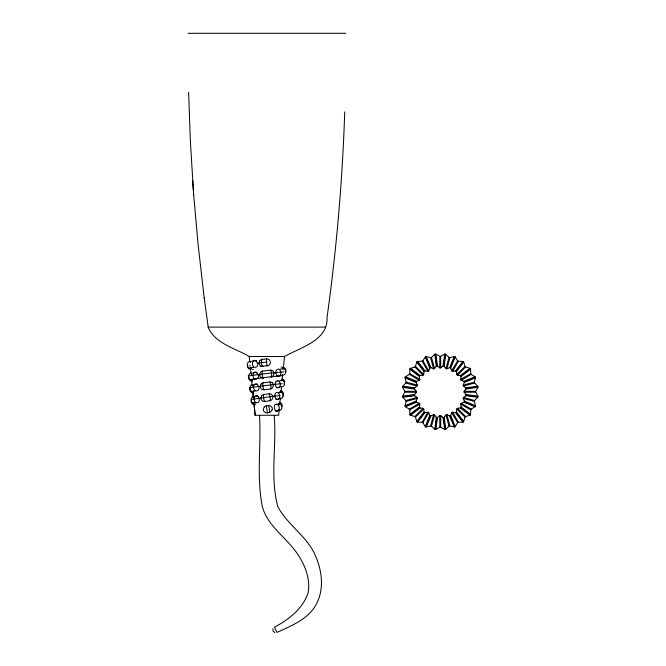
<?xml version="1.0" encoding="UTF-8"?>
<svg xmlns="http://www.w3.org/2000/svg" width="666" height="666" viewBox="0 0 666 666"><rect width="100%" height="100%" fill="white"/><g stroke="black" fill="none" stroke-linecap="round" stroke-linejoin="round"><path stroke-width="1" d="M444.688 354.187L442.998 366.109L440.8 367.832A0.882 0.882 0 0 1 439.71 367.832L439.843 356.293L435.814 354.187A0.882 0.882 0 0 0 434.815 354.312L431.468 357.392A0.882 0.882 0 0 1 430.677 357.609L426.24 356.61A0.882 0.882 0 0 0 425.308 357.001L422.868 360.839A0.882 0.882 0 0 1 422.161 361.247L417.624 361.438A0.882 0.882 0 0 0 416.816 362.054L415.459 366.392A0.882 0.882 0 0 1 414.885 366.974L410.539 368.331A0.882 0.882 0 0 0 409.923 369.13L409.74 373.676A0.882 0.882 0 0 1 409.332 374.384L405.486 376.814A0.882 0.882 0 0 0 405.103 377.755L406.094 382.192A0.882 0.882 0 0 1 405.885 382.983L402.805 386.322A0.882 0.882 0 0 0 402.672 387.329L404.778 391.358A0.882 0.882 0 0 1 404.778 392.174L402.672 396.203A0.882 0.882 0 0 0 402.805 397.211L405.885 400.549A0.882 0.882 0 0 1 406.094 401.34L405.103 405.777A0.882 0.882 0 0 0 405.486 406.718L409.332 409.149A0.882 0.882 0 0 1 409.74 409.856L409.923 414.402A0.882 0.882 0 0 0 410.539 415.201L414.885 416.558A0.882 0.882 0 0 1 415.459 417.141L416.816 421.478A0.882 0.882 0 0 0 417.624 422.094L422.161 422.286A0.882 0.882 0 0 1 422.868 422.694L425.308 426.531A0.882 0.882 0 0 0 426.24 426.923L430.677 425.924A0.882 0.882 0 0 1 431.468 426.14L434.815 429.212A0.882 0.882 0 0 0 435.814 429.345L439.843 427.239A0.882 0.882 0 0 1 440.659 427.239L444.688 429.345A0.882 0.882 0 0 0 445.696 429.212L449.042 426.14A0.882 0.882 0 0 1 449.833 425.924L454.262 426.923A0.882 0.882 0 0 0 455.203 426.531L457.634 422.694A0.882 0.882 0 0 1 458.341 422.286L462.887 422.094A0.882 0.882 0 0 0 463.694 421.478L465.051 417.141A0.882 0.882 0 0 1 465.626 416.558L469.963 415.201A0.882 0.882 0 0 0 470.579 414.402L470.77 409.856A0.882 0.882 0 0 1 471.178 409.149L475.016 406.718A0.882 0.882 0 0 0 475.407 405.777L474.408 401.34A0.882 0.882 0 0 1 474.625 400.549L477.705 397.211A0.882 0.882 0 0 0 477.838 396.203L475.724 392.174A0.882 0.882 0 0 1 475.724 391.358L477.838 387.329A0.882 0.882 0 0 0 477.705 386.322L474.625 382.983A0.882 0.882 0 0 1 474.408 382.192L475.407 377.755A0.882 0.882 0 0 0 475.016 376.814L471.178 374.384A0.882 0.882 0 0 1 470.77 373.676L470.579 369.13A0.882 0.882 0 0 0 469.963 368.331L465.626 366.974A0.882 0.882 0 0 1 465.051 366.392L463.694 362.054A0.882 0.882 0 0 0 462.887 361.438L458.341 361.247A0.882 0.882 0 0 1 457.634 360.839L455.203 357.001A0.882 0.882 0 0 0 454.262 356.61L449.833 357.609A0.882 0.882 0 0 1 449.042 357.392L445.696 354.312A0.882 0.882 0 0 0 444.688 354.187L440.659 356.293A0.882 0.882 0 0 1 439.843 356.293M440.659 427.239L440.8 415.701A0.882 0.882 0 0 0 439.71 415.701L437.512 417.424L435.814 429.345M344.73 111.896C343.265 156.094 340.301 200.241 335.847 244.231C333.366 268.673 330.428 293.065 327.048 317.399C328.18 340.701 300.333 347.419 284.524 356.51L249.267 356.51C235.398 348.293 214.793 343.556 208.133 327.123L325.666 327.123M266.9 365.917L266.508 358.932L262.046 359.382A3.53 0.941 83.5 0 0 261.605 363.22A3.53 0.941 83.5 0 0 262.97 366.358M264.302 407.009L264.061 407.309A3.472 3.422 0.2 0 0 267.424 412.837L266.367 405.96L268.39 405.627A3.43 3.155 -22.4 0 1 270.929 406.277A3.505 3.322 -40.9 0 1 272.277 409.773M279.162 410.114L278.646 415.276L255.145 415.276L253.863 402.289M279.678 404.961L280.303 398.776M280.919 392.59L281.535 386.405M282.159 380.219L282.667 375.066M283.291 368.881L284.524 356.51M410.539 368.331L420.171 375.557L422.943 375.224A0.882 0.882 0 0 0 423.718 374.459L424.051 371.678L416.816 362.054M463.694 421.478L456.46 411.846L456.793 409.074A0.882 0.882 0 0 1 457.559 408.308L460.339 407.975L469.963 415.201M434.815 429.212L436.263 417.266L434.582 415.026A0.882 0.882 0 0 0 433.533 414.743L430.96 415.842L426.24 426.923M454.262 356.61L449.542 367.69L446.978 368.789A0.882 0.882 0 0 1 445.92 368.506L444.247 366.267L445.696 354.312M435.298 429.445L436.854 417.607M443.656 365.925L445.213 354.087M409.923 414.402L419.405 406.968L419.796 404.204A0.882 0.882 0 0 0 419.255 403.263L416.658 402.222L405.486 406.718M475.016 376.814L463.844 381.31L461.255 380.269A0.882 0.882 0 0 1 460.705 379.329L461.105 376.565L470.579 369.13M272.952 628.746L273.043 630.993L274.7 632.525M430.677 425.924L433.533 414.743M446.978 368.789L449.833 357.609M280.228 397.935L280.078 398.36M445.92 368.506L449.042 357.392M431.468 426.14L434.582 415.026M282.517 374.658L282.159 375.199A3.53 3.355 67.8 0 0 285.764 372.069A3.53 3.355 67.8 0 0 282.609 368.231M417.624 361.438L425.05 370.912L427.813 371.312A0.882 0.882 0 0 0 428.762 370.771L429.795 368.173L425.308 357.001M455.203 426.531L450.707 415.359L451.748 412.762A0.882 0.882 0 0 1 452.689 412.221L455.461 412.62L462.887 422.094M425.308 426.531L429.795 415.359L428.762 412.762A0.882 0.882 0 0 0 427.813 412.221L425.05 412.62L417.624 422.094M462.887 361.438L455.461 370.912L452.689 371.312A0.882 0.882 0 0 1 451.748 370.771L450.707 368.173L455.203 357.001M425.716 426.873L430.278 415.85M450.224 367.682L454.795 356.66M405.103 405.777L416.175 401.057L417.274 398.484A0.882 0.882 0 0 0 416.991 397.435L414.76 395.762L402.805 397.211M477.705 386.322L465.75 387.77L463.511 386.097A0.882 0.882 0 0 1 463.228 385.048L464.327 382.475L475.407 377.755M281.26 386.613L280.994 386.971A3.53 3.33 67.8 0 0 284.515 383.866A3.53 3.33 67.8 0 0 281.36 380.028M422.161 422.286L427.813 412.221M452.689 371.312L458.341 361.247M451.748 370.771L457.634 360.839M422.868 422.694L428.762 412.762M426.24 356.61L430.96 367.69L433.533 368.789A0.882 0.882 0 0 0 434.582 368.506L436.263 366.267L434.815 354.312M445.696 429.212L444.247 417.266L445.92 415.026A0.882 0.882 0 0 1 446.978 414.743L449.542 415.842L454.262 426.923M416.816 421.478L424.051 411.846L423.718 409.074A0.882 0.882 0 0 0 422.943 408.308L420.171 407.975L410.539 415.201M469.963 368.331L460.339 375.557L457.559 375.224A0.882 0.882 0 0 1 456.793 374.459L456.46 371.678L463.694 362.054M279.945 398.609L279.762 398.776A3.53 3.297 67.8 0 0 283.241 395.662A3.53 3.297 67.8 0 0 280.086 391.841M417.124 421.911L424.384 412.445M456.118 371.087L463.386 361.621M402.672 396.203L414.593 394.505L416.317 392.307A0.882 0.882 0 0 0 416.317 391.225L414.593 389.027L402.672 387.329M477.838 396.203L465.917 394.505L464.185 392.307A0.882 0.882 0 0 1 464.185 391.225L465.917 389.027L477.838 387.329M414.885 416.558L422.943 408.308M457.559 375.224L465.626 366.974M456.793 374.459L465.051 366.392M415.459 417.141L423.718 409.074M410.106 414.901L419.572 407.634M460.93 375.899L470.404 368.631M402.805 386.322L414.76 387.77L416.991 386.097A0.882 0.882 0 0 0 417.274 385.048L416.175 382.475L405.103 377.755M475.407 405.777L464.327 401.057L463.228 398.484A0.882 0.882 0 0 1 463.511 397.435L465.75 395.762L477.705 397.211M409.332 409.149L419.255 403.263M461.255 380.269L471.178 374.384M460.705 379.329L470.77 373.676M409.74 409.856L419.796 404.204M405.144 406.31L416.175 401.74M464.335 381.793L475.366 377.222M405.486 376.814L416.658 381.31L419.255 380.269A0.882 0.882 0 0 0 419.796 379.329L419.405 376.565L409.923 369.13M470.579 414.402L461.105 406.968L460.705 404.204A0.882 0.882 0 0 1 461.255 403.263L463.844 402.222L475.016 406.718M405.885 400.549L416.991 397.435M463.511 386.097L474.625 382.983M463.228 385.048L474.408 382.192M406.094 401.34L417.274 398.484M268.856 412.637L267.416 412.862M263.803 394.522L269.081 393.806A3.53 0.616 82 0 1 270.155 397.635A3.53 0.616 82 0 1 269.897 400.757L264.893 401.473A3.53 0.708 81.9 0 1 263.678 398.351A3.53 0.708 81.9 0 1 263.803 394.522A3.48 3.272 58.1 0 0 261.73 395.729M273.285 385.031A3.497 3.13 -77.1 0 1 270.471 388.952L264.244 389.776A3.53 0.799 82.5 0 1 262.97 386.646A3.53 0.799 82.5 0 1 263.22 382.817L269.747 382.001A3.455 3.188 -32.6 0 1 272.236 382.7M402.58 396.728L414.41 395.171M466.092 388.361L477.93 386.804M259.848 375L259.815 374.667A3.513 3.122 77.5 0 1 260.431 372.469A3.488 3.247 64.1 0 1 262.62 371.054L270.404 370.196A3.53 0.799 83.1 0 1 271.57 374.034A3.53 0.799 83.1 0 1 271.045 377.164A3.505 3.122 -77.3 0 0 273.892 373.293M404.778 391.358L416.317 391.225M464.185 392.307L475.724 392.174M188.062 33.3L345.729 33.3M464.185 391.225L475.724 391.358M404.778 392.174L416.317 392.307M402.58 386.804L414.41 388.361M466.092 395.171L477.93 396.728M406.094 382.192L417.274 385.048M463.228 398.484L474.408 401.34M463.511 397.435L474.625 400.549M405.885 382.983L416.991 386.097M405.144 377.222L416.175 381.793M464.335 401.74L475.366 406.31M409.74 373.676L419.796 379.329M460.705 404.204L470.77 409.856M461.255 403.263L471.178 409.149M409.332 374.384L419.255 380.269M253.38 392.848L252.822 391.275L253.363 397.294M410.106 368.631L419.572 375.899M460.93 407.634L470.404 414.901M435.814 354.187L437.512 366.109L439.71 367.832M440.8 415.701L442.998 417.424L444.688 429.345M415.459 366.392L423.718 374.459M456.793 409.074L465.051 417.141M457.559 408.308L465.626 416.558M414.885 366.974L422.943 375.224M252.073 380.952L251.615 379.354M417.124 361.621L424.384 371.087M456.118 412.445L463.386 421.911M422.868 360.839L428.762 370.771M451.748 412.762L457.634 422.694M452.689 412.221L458.341 422.286M422.161 361.247L427.813 371.312M425.716 356.66L430.278 367.682M450.224 415.85L454.795 426.873M431.468 357.392L434.582 368.506M445.92 415.026L449.042 426.14M446.978 414.743L449.833 425.924M430.677 357.609L433.533 368.789M267.274 365.867L267.282 365.884A3.505 3.413 -63.7 0 0 270.346 362.004L270.354 361.763A3.497 3.347 0 0 0 266.517 358.974L266.517 359.066M251.731 380.02L251.748 380.086A15.551 1.798 -2.2 0 1 254.445 379.062M250.499 367.973L251.032 369.305A3.53 3.372 -67.8 0 1 247.444 365.359M208.217 327.123L204.229 297.918M435.298 354.087L436.854 365.925M443.656 417.607L445.213 429.445M204.221 297.918L198.052 244.231L193.714 195.296M249.267 356.51L249.775 361.53M250.391 367.557L250.999 373.618M251.598 379.52L252.198 385.506M252.797 391.508L253.413 397.71M253.921 402.872L255.145 415.276M188.62 92.258L190.368 141.35L193.706 195.296M192.657 180.594L193.348 190.393M275.691 373.018L275.699 372.694A3.513 2.93 -79.6 0 1 276.39 370.463M440.659 356.293L440.8 367.832M439.71 415.701L439.843 427.239M274.242 415.717C276.706 445.704 269.913 477.056 277.764 506.418C287.104 524.691 306.485 535.705 314.976 554.695C321.886 569.855 324.55 588.528 316.517 603.812C308.666 619.055 291.666 625.69 276.931 632.409L274.484 627.106C288.786 619.763 303.038 608.483 308.142 592.673C310.88 577.189 303.596 561.679 294.364 549.641C283.458 535.697 267.482 524.758 262.412 507.009C256.343 477.072 261.272 446.037 259.549 415.717M257.725 363.053A21.046 0.616 -6.1 0 1 266.616 362.046M259.89 360.697A3.497 3.238 65.2 0 1 262.038 359.34M260.115 366.516A16.875 0.425 -6.2 0 1 266.741 365.751M262.97 366.333A3.497 3.363 -66.8 0 1 259.157 363.27M259.274 362.92A3.513 3.114 77.6 0 1 259.798 360.805M248.16 376.115A19.547 0.524 -6.6 0 1 264.285 373.859A19.547 0.524 -6.6 0 1 283.974 371.861M262.629 371.104A3.53 0.874 83 0 0 262.279 374.941A3.53 0.874 83 0 0 263.603 378.072A3.497 3.363 -62.2 0 1 259.748 375.008M251.548 379.454A15.743 0.441 -6.7 0 1 265.135 377.455A15.743 0.441 -6.7 0 1 281.718 375.799M270.404 370.229A3.463 3.197 -36.6 0 1 272.869 370.92A3.521 3.297 -54.5 0 1 274.059 372.918M249.883 387.795A18.398 0.491 -7.1 0 1 264.735 385.622A18.398 0.491 -7.1 0 1 282.143 383.658M269.747 382.001A3.53 0.716 82.6 0 1 270.871 385.83A3.53 0.716 82.6 0 1 270.471 388.961M261.089 384.107A3.48 3.255 61.9 0 1 263.203 382.759M264.236 389.743A3.488 3.372 -56.5 0 1 260.339 386.73M260.464 386.38A3.513 3.13 77.4 0 1 261.047 384.165M272.252 382.675A3.521 3.305 -51 0 1 273.451 384.657M252.156 399.392A17.249 0.45 -7.8 0 1 279.82 395.546M269.888 400.674A3.505 3.305 -46.5 0 0 271.595 394.48A3.447 3.18 -27.9 0 0 269.081 393.847M264.885 401.423A3.488 3.38 -49.2 0 1 261.663 395.92M268.39 405.627A3.53 0.499 81.3 0 1 269.414 409.448A3.53 0.499 81.3 0 1 269.322 412.562M264.269 406.984A3.472 3.38 27.6 0 1 266.35 405.852M271.919 409.707A3.488 3.147 -76.8 0 1 269.322 412.537M283.366 368.206A16.625 1.757 -2.3 0 1 280.236 369.222M282.584 368.34A3.472 0.899 -71.5 0 1 283.192 368.798M276.323 370.254A3.488 2.622 -76.1 0 1 278.38 369.072A3.53 2.489 80.6 0 1 280.935 372.985A3.53 2.489 80.6 0 1 278.446 376.124A3.497 2.414 80.3 0 1 275.899 373.01M280.777 375.241A15.934 1.399 -4.6 0 1 276.407 376.04M283.266 368.39A3.521 0.766 -78.1 0 1 283.325 368.514M251.698 361.297A17.399 1.432 -4 0 1 256.676 360.464M254.42 360.448A3.505 2.356 66.2 0 1 257.392 363.195M254.404 360.373A3.53 2.506 81 0 0 252.439 364.21A3.53 2.506 81 0 0 255.453 367.341A3.505 2.914 79.7 0 0 257.834 363.436M250.299 362.712A3.488 0.599 80.8 0 1 250.341 361.696M251.132 368.315A3.53 3.388 66.1 0 1 247.302 365.176A3.53 3.388 66.1 0 1 250.25 361.338M250.491 368.331A16.708 1.807 -1.9 0 1 253.563 367.257M251.074 367.624A3.497 0.907 -83.3 0 1 250.308 368.298M282.118 380.011A15.46 1.74 -2.6 0 1 279.345 380.919M281.335 380.136A3.463 0.966 -70.5 0 1 281.976 380.477M275.749 381.934A3.488 2.581 -75.8 0 1 277.764 380.777M277.755 380.869A3.53 2.539 79.6 0 1 280.378 384.698A3.53 2.539 79.6 0 1 277.839 387.828A3.488 2.348 79.2 0 1 275.341 384.723M279.762 387.029A14.777 1.432 -4.8 0 1 276.124 387.77M275.025 384.432A3.513 2.914 -79.7 0 1 275.832 382.134M252.722 373.018A16.234 1.465 -4.2 0 1 256.959 372.236M255.003 372.186A3.463 2.281 65.6 0 1 256.926 372.952M255.003 372.161A3.53 2.556 80.1 0 0 253.005 375.999A3.53 2.556 80.1 0 0 256.085 379.129A3.505 2.897 79.7 0 0 258.416 375.174M251.515 374.708A3.488 0.641 80.6 0 1 251.557 373.418M252.364 380.02A3.53 3.372 66.1 0 1 248.543 376.889A3.53 3.372 66.1 0 1 251.457 373.06M252.297 379.329A3.497 0.974 -82.4 0 1 251.606 380.045M256.868 373.043A3.521 2.506 73 0 1 257.967 374.941M280.827 391.816A14.311 1.723 -3.1 0 1 278.446 392.615M280.061 391.941A3.447 1.041 -69.3 0 1 280.786 392.382M275.233 393.548A3.48 2.514 -75.3 0 1 277.139 392.474A3.53 2.597 78.4 0 1 279.828 396.403A3.53 2.597 78.4 0 1 277.239 399.525A3.488 2.273 78 0 1 275.141 397.261A3.488 2.273 78 0 1 275.175 393.789M278.754 398.817A13.628 1.465 -5.1 0 1 275.849 399.483M253.738 384.74A15.077 1.49 -4.4 0 1 257.226 384.024M257.492 384.732A3.455 2.198 65 0 0 255.602 383.982A3.53 2.614 79 0 0 253.563 387.795A3.53 2.614 79 0 0 256.718 390.925A3.497 2.88 79.8 0 0 259.007 386.929M252.689 386.247A3.48 0.699 80.1 0 1 252.755 385.098M253.604 391.725A3.53 3.347 66.2 0 1 249.792 388.603A3.53 3.347 66.2 0 1 252.664 384.765M252.955 391.741A14.394 1.782 -2.6 0 1 255.336 390.867M253.471 390.825A3.497 1.049 -81.2 0 1 252.947 391.608M257.426 384.84A3.521 2.448 72.5 0 1 258.516 386.688M279.479 403.638A13.154 1.698 -3.6 0 1 277.539 404.304M278.771 403.754A3.43 1.124 -67.8 0 1 279.57 404.179M278.796 403.654A3.53 3.247 67.8 0 1 281.951 407.475A3.53 3.247 67.8 0 1 278.513 410.597M274.725 405.153A3.472 2.431 -74.5 0 1 276.507 404.17M276.49 404.27A3.53 2.664 77 0 1 279.279 408.091A3.53 2.664 77 0 1 276.623 411.213M277.739 410.622A12.479 1.507 -5.4 0 1 275.566 411.18M276.623 411.172A3.488 2.173 76.7 0 1 274.6 408.907A3.488 2.173 76.7 0 1 274.567 405.511M278.937 409.573A3.497 0.907 -77.7 0 1 278.538 410.256M254.753 396.453A13.919 1.532 -4.5 0 1 257.484 395.82M253.863 397.902A3.472 0.791 79.3 0 1 253.962 396.745M254.862 403.421A3.53 3.313 66.2 0 1 251.057 400.299A3.53 3.313 66.2 0 1 253.879 396.47M254.237 403.438A13.245 1.765 -3 0 1 256.252 402.68M254.728 402.522A3.488 1.141 -79.9 0 1 253.962 403.405M258.225 396.894A3.497 2.464 74.2 0 1 259.265 400.532A3.497 2.464 74.2 0 1 257.367 402.714A3.53 2.681 77.7 0 1 254.121 399.6A3.53 2.681 77.7 0 1 256.202 395.779A3.438 2.106 64.2 0 1 258.05 396.52A3.505 2.373 71.8 0 1 258.316 396.745M281.094 367.049A16.817 1.449 4.1 0 1 281.576 367.157M282.85 367.557A3.488 0.616 -80.7 0 1 282.859 369.155M282.942 367.199A3.53 3.38 -66.1 0 1 285.431 372.369M281.651 379.362A3.488 0.666 -80.5 0 1 281.668 380.86M281.976 378.946A3.53 3.355 -66.1 0 1 284.049 384.299M280.744 392.316A3.497 1.099 80.6 0 1 280.844 392.615M280.503 391.433A3.48 0.741 -79.7 0 1 280.494 392.44M280.761 390.659A3.53 3.33 -66.2 0 1 282.784 396.004M279.304 402.322A3.53 3.288 -66.2 0 1 282.026 406.526M279.554 404.037A3.488 1.19 79.2 0 1 279.72 404.495M279.27 402.747A3.472 0.841 -78.8 0 1 279.337 404.004M279.37 403.879A3.53 2.714 -76.9 0 1 279.462 404.62M251.989 381.11A3.53 3.347 -67.8 0 1 248.768 376.823M253.446 392.89A3.53 3.313 -67.8 0 1 250.108 388.37M255.677 404.762A13.054 1.482 5.2 0 1 255.544 404.72M254.645 404.37A3.497 0.857 78.3 0 1 253.904 402.722M254.67 404.695A3.53 3.272 -67.8 0 1 251.398 400.183M250.349 365.884A20.313 1.64 4.5 0 1 249.359 365.684M253.288 369.522A16.517 1.39 4.5 0 1 252.514 369.355M465.917 394.505A0.882 0.882 0 0 1 465.75 395.762M465.75 387.77A0.882 0.882 0 0 1 465.917 389.027M463.844 381.31A0.882 0.882 0 0 1 464.327 382.475M460.339 375.557A0.882 0.882 0 0 1 461.105 376.565M455.461 370.912A0.882 0.882 0 0 1 456.46 371.678M449.542 367.69A0.882 0.882 0 0 1 450.707 368.173M442.998 366.109A0.882 0.882 0 0 1 444.247 366.267M436.263 366.267A0.882 0.882 0 0 1 437.512 366.109M429.795 368.173A0.882 0.882 0 0 1 430.96 367.69M424.051 371.678A0.882 0.882 0 0 1 425.05 370.912M419.405 376.565A0.882 0.882 0 0 1 420.171 375.557M416.175 382.475A0.882 0.882 0 0 1 416.658 381.31M414.593 389.027A0.882 0.882 0 0 1 414.76 387.77M414.76 395.762A0.882 0.882 0 0 1 414.593 394.505M416.658 402.222A0.882 0.882 0 0 1 416.175 401.057M420.171 407.975A0.882 0.882 0 0 1 419.405 406.968M425.05 412.62A0.882 0.882 0 0 1 424.051 411.846M430.96 415.842A0.882 0.882 0 0 1 429.795 415.359M437.512 417.424A0.882 0.882 0 0 1 436.263 417.266M444.247 417.266A0.882 0.882 0 0 1 442.998 417.424M450.707 415.359A0.882 0.882 0 0 1 449.542 415.842M456.46 411.846A0.882 0.882 0 0 1 455.461 412.62M461.105 406.968A0.882 0.882 0 0 1 460.339 407.975M464.327 401.057A0.882 0.882 0 0 1 463.844 402.222"/></g></svg>
